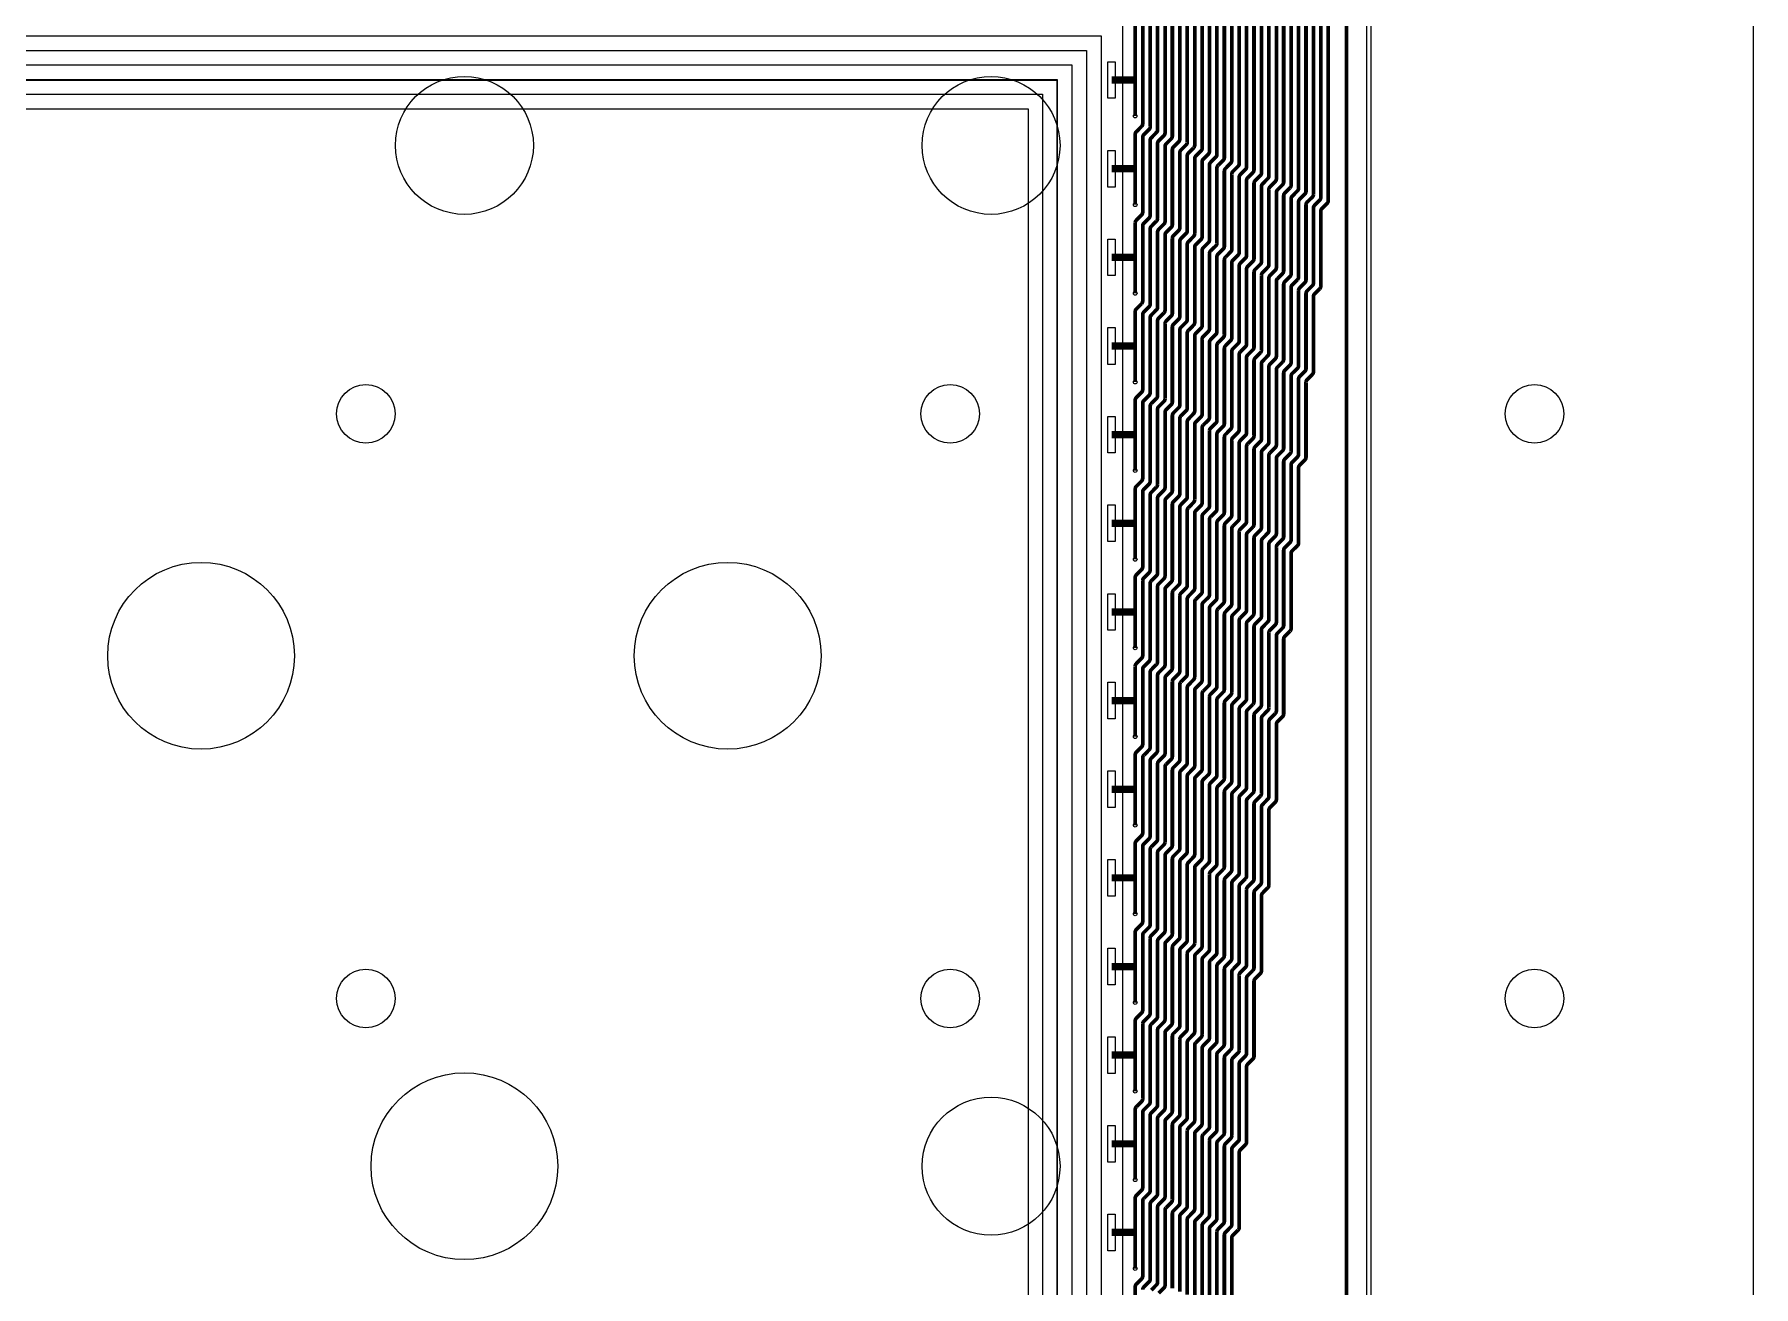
# Model space of a CAD drawing. Header units: millimetres. Extents: x 56 to 246, y -259 to -31.
# Drawn here: x 128.8 to 246.5, y -180.7 to -95 of the extents above; entities that cross this region are included whole.
import ezdxf

# ---------------------------------------------------------------- set-up
doc = ezdxf.new("R2010")
doc.units = ezdxf.units.MM
doc.header["$MEASUREMENT"] = 0
doc.layers.get('0').update_dxf_attribs({"linetype": 'CONTINUOUS'})
for name, color, linetype in [('17', 1, 'CONTINUOUS'), ('26', 7, 'CONTINUOUS'), ('9B Barrier', 82, 'CONTINUOUS'), ('ACCURACY_CORE', 114, 'CONTINUOUS'), ('ACCURACY_EDGE', 102, 'CONTINUOUS'), ('ACTIVE_AREA', 50, 'CONTINUOUS'), ('JITTER_CORE', 4, 'CONTINUOUS'), ('JITTER_EDGE', 7, 'CONTINUOUS'), ('LINEARITY_EDGE', 193, 'CONTINUOUS'), ('Robot Base', 6, 'CONTINUOUS'), ('SNR_CORE', 63, 'CONTINUOUS'), ('SNR_EDGE', 115, 'CONTINUOUS'), ('X_NODE_CC', 11, 'CONTINUOUS'), ('Y_NODE_CC', 150, 'CONTINUOUS')]:
    doc.layers.add(name, color=color, linetype=linetype)

# ---------------------------------------------------------------- blocks, each defined once
blk = doc.blocks.new('*U2')
blk.add_circle((0, 0), 2)
blk = doc.blocks.new('*U3')
at = {"color": 0, "linetype": 'ByBlock'}
for p in [(80, -40), (120, -40), (160, -40), (80, -80), (120, -80), (160, -80)]:
    blk.add_blockref('*U2', p, dxfattribs=at)

msp = doc.modelspace()

# ---------------------------------------------------------------- linework, layer by layer
at = {"layer": '17', "const_width": 0.254}
for points in [[(175.35, -30.97), (175.35, -50.44, 0.152296), (175.4, -50.58), (178.43, -54.97, -0.152296), (178.47, -55.11), (178.47, -63.77, 0.052274), (178.48, -63.83), (178.74, -65.04, -0.052274), (178.74, -65.1), (178.74, -69.95, 0.414214), (179, -70.21), (218.38, -70.21, -0.414214), (218.64, -70.46), (218.64, -256.19, -0.414214), (218.38, -256.45), (163.85, -256.45)], [(210.27, -182.31), (210.27, -177.17, -0.198912), (210.35, -176.99), (210.7, -176.63, 0.198912), (210.78, -176.45), (210.78, -171.32, -0.198912), (210.85, -171.14), (211.21, -170.78, 0.198912), (211.29, -170.6), (211.29, -165.46, -0.198912), (211.36, -165.28), (211.72, -164.92, 0.198912), (211.79, -164.74), (211.79, -159.61, -0.198912), (211.87, -159.43), (212.23, -159.07, 0.198912), (212.3, -158.89), (212.3, -153.75, -0.198912), (212.38, -153.57), (212.74, -153.21, 0.198912), (212.81, -153.03), (212.81, -147.9, -0.198912), (212.89, -147.72), (213.24, -147.36, 0.198912), (213.32, -147.18), (213.32, -142.04, -0.198912), (213.39, -141.86), (213.75, -141.5, 0.198912), (213.83, -141.32), (213.83, -136.19, -0.198912), (213.9, -136.01), (214.26, -135.65, 0.198912), (214.33, -135.47), (214.33, -130.33, -0.198912), (214.41, -130.15), (214.77, -129.79, 0.198912), (214.84, -129.62), (214.84, -124.48, -0.198912), (214.92, -124.3), (215.28, -123.94, 0.198912), (215.35, -123.76), (215.35, -118.62, -0.198912), (215.43, -118.44), (215.78, -118.09, 0.198912), (215.86, -117.91), (215.86, -112.77, -0.198912), (215.93, -112.59), (216.29, -112.23, 0.198912), (216.37, -112.05), (216.37, -106.91, -0.198912), (216.44, -106.74), (216.8, -106.38, 0.198912), (216.87, -106.2), (216.87, -75.29, 0.414214)], [(210.78, -182.52), (210.78, -177.38, -0.198912), (210.85, -177.2), (211.21, -176.84, 0.198912), (211.29, -176.66), (211.29, -171.53, -0.198912), (211.36, -171.35), (211.72, -170.99, 0.198912), (211.79, -170.81), (211.79, -165.67, -0.198912), (211.87, -165.49), (212.23, -165.13, 0.198912), (212.3, -164.95), (212.3, -159.82, -0.198912), (212.38, -159.64), (212.74, -159.28, 0.198912), (212.81, -159.1), (212.81, -153.96, -0.198912), (212.89, -153.78), (213.24, -153.42, 0.198912), (213.32, -153.24), (213.32, -148.11, -0.198912), (213.39, -147.93), (213.75, -147.57, 0.198912), (213.83, -147.39), (213.83, -142.25, -0.198912), (213.9, -142.07), (214.26, -141.71, 0.198912), (214.33, -141.54), (214.33, -136.4, -0.198912), (214.41, -136.22), (214.77, -135.86, 0.198912), (214.84, -135.68), (214.84, -130.54, -0.198912), (214.92, -130.36), (215.28, -130.01, 0.198912), (215.35, -129.83), (215.35, -124.69, -0.198912), (215.43, -124.51), (215.78, -124.15, 0.198912), (215.86, -123.97), (215.86, -118.83, -0.198912), (215.93, -118.66), (216.29, -118.3, 0.198912), (216.37, -118.12), (216.37, -112.98, -0.198912), (216.44, -112.8), (216.8, -112.44, 0.198912), (216.87, -112.26), (216.87, -107.13, -0.198912), (216.95, -106.95), (217.31, -106.59, 0.198912), (217.38, -106.41), (217.38, -74.78, 0.414214)], [(209.25, -181.89), (209.25, -176.75, -0.198912), (209.33, -176.57), (209.69, -176.21, 0.198912), (209.76, -176.03), (209.76, -170.9, -0.198912), (209.84, -170.72), (210.2, -170.36, 0.198912), (210.27, -170.18), (210.27, -165.04, -0.198912), (210.35, -164.86), (210.7, -164.5, 0.198912), (210.78, -164.32), (210.78, -159.19, -0.198912), (210.85, -159.01), (211.21, -158.65, 0.198912), (211.29, -158.47), (211.29, -153.33, -0.198912), (211.36, -153.15), (211.72, -152.79, 0.198912), (211.79, -152.61), (211.79, -147.48, -0.198912), (211.87, -147.3), (212.23, -146.94, 0.198912), (212.3, -146.76), (212.3, -141.62, -0.198912), (212.38, -141.44), (212.74, -141.08, 0.198912), (212.81, -140.9), (212.81, -135.77, -0.198912), (212.89, -135.59), (213.24, -135.23, 0.198912), (213.32, -135.05), (213.32, -129.91, -0.198912), (213.39, -129.73), (213.75, -129.37, 0.198912), (213.83, -129.19), (213.83, -124.06, -0.198912), (213.9, -123.88), (214.26, -123.52, 0.198912), (214.33, -123.34), (214.33, -118.2, -0.198912), (214.41, -118.02), (214.77, -117.66, 0.198912), (214.84, -117.49), (214.84, -112.35, -0.198912), (214.92, -112.17), (215.28, -111.81, 0.198912), (215.35, -111.63), (215.35, -106.49, -0.198912), (215.43, -106.31), (215.78, -105.96, 0.198912), (215.86, -105.78), (215.86, -76.3, 0.414214)], [(209.76, -182.1), (209.76, -176.96, -0.198912), (209.84, -176.78), (210.2, -176.42, 0.198912), (210.27, -176.24), (210.27, -171.11, -0.198912), (210.35, -170.93), (210.7, -170.57, 0.198912), (210.78, -170.39), (210.78, -165.25, -0.198912), (210.85, -165.07), (211.21, -164.71, 0.198912), (211.29, -164.53), (211.29, -159.4, -0.198912), (211.36, -159.22), (211.72, -158.86, 0.198912), (211.79, -158.68), (211.79, -153.54, -0.198912), (211.87, -153.36), (212.23, -153, 0.198912), (212.3, -152.82), (212.3, -147.69, -0.198912), (212.38, -147.51), (212.74, -147.15, 0.198912), (212.81, -146.97), (212.81, -141.83, -0.198912), (212.89, -141.65), (213.24, -141.29, 0.198912), (213.32, -141.11), (213.32, -135.98, -0.198912), (213.39, -135.8), (213.75, -135.44, 0.198912), (213.83, -135.26), (213.83, -130.12, -0.198912), (213.9, -129.94), (214.26, -129.58, 0.198912), (214.33, -129.4), (214.33, -124.27, -0.198912), (214.41, -124.09), (214.77, -123.73, 0.198912), (214.84, -123.55), (214.84, -118.41, -0.198912), (214.92, -118.23), (215.28, -117.88, 0.198912), (215.35, -117.7), (215.35, -112.56, -0.198912), (215.43, -112.38), (215.78, -112.02, 0.198912), (215.86, -111.84), (215.86, -106.7, -0.198912), (215.93, -106.52), (216.29, -106.17, 0.198912), (216.37, -105.99), (216.37, -75.8, 0.414214)], [(208.24, -181.47), (208.24, -176.33, -0.198912), (208.31, -176.15), (208.67, -175.79, 0.198912), (208.75, -175.61), (208.75, -170.48, -0.198912), (208.82, -170.3), (209.18, -169.94, 0.198912), (209.25, -169.76), (209.25, -164.62, -0.198912), (209.33, -164.44), (209.69, -164.08, 0.198912), (209.76, -163.9), (209.76, -158.77, -0.198912), (209.84, -158.59), (210.2, -158.23, 0.198912), (210.27, -158.05), (210.27, -152.91, -0.198912), (210.35, -152.73), (210.7, -152.37, 0.198912), (210.78, -152.19), (210.78, -147.06, -0.198912), (210.85, -146.88), (211.21, -146.52, 0.198912), (211.29, -146.34), (211.29, -141.2, -0.198912), (211.36, -141.02), (211.72, -140.66, 0.198912), (211.79, -140.48), (211.79, -135.35, -0.198912), (211.87, -135.17), (212.23, -134.81, 0.198912), (212.3, -134.63), (212.3, -129.49, -0.198912), (212.38, -129.31), (212.74, -128.95, 0.198912), (212.81, -128.77), (212.81, -123.64, -0.198912), (212.89, -123.46), (213.24, -123.1, 0.198912), (213.32, -122.92), (213.32, -117.78, -0.198912), (213.39, -117.6), (213.75, -117.24, 0.198912), (213.83, -117.06), (213.83, -111.93, -0.198912), (213.9, -111.75), (214.26, -111.39, 0.198912), (214.33, -111.21), (214.33, -106.07, -0.198912), (214.41, -105.89), (214.77, -105.53, 0.198912), (214.84, -105.35), (214.84, -77.32, 0.414214)], [(208.75, -181.68), (208.75, -176.54, -0.198912), (208.82, -176.36), (209.18, -176, 0.198912), (209.25, -175.82), (209.25, -170.69, -0.198912), (209.33, -170.51), (209.69, -170.15, 0.198912), (209.76, -169.97), (209.76, -164.83, -0.198912), (209.84, -164.65), (210.2, -164.29, 0.198912), (210.27, -164.11), (210.27, -158.98, -0.198912), (210.35, -158.8), (210.7, -158.44, 0.198912), (210.78, -158.26), (210.78, -153.12, -0.198912), (210.85, -152.94), (211.21, -152.58, 0.198912), (211.29, -152.4), (211.29, -147.27, -0.198912), (211.36, -147.09), (211.72, -146.73, 0.198912), (211.79, -146.55), (211.79, -141.41, -0.198912), (211.87, -141.23), (212.23, -140.87, 0.198912), (212.3, -140.69), (212.3, -135.56, -0.198912), (212.38, -135.38), (212.74, -135.02, 0.198912), (212.81, -134.84), (212.81, -129.7, -0.198912), (212.89, -129.52), (213.24, -129.16, 0.198912), (213.32, -128.98), (213.32, -123.85, -0.198912), (213.39, -123.67), (213.75, -123.31, 0.198912), (213.83, -123.13), (213.83, -117.99, -0.198912), (213.9, -117.81), (214.26, -117.45, 0.198912), (214.33, -117.27), (214.33, -112.14, -0.198912), (214.41, -111.96), (214.77, -111.6, 0.198912), (214.84, -111.42), (214.84, -106.28, -0.198912), (214.92, -106.1), (215.28, -105.74, 0.198912), (215.35, -105.57), (215.35, -76.81, 0.414214)], [(206.71, -180.83), (206.71, -175.7, -0.198912), (206.79, -175.52), (207.15, -175.16, 0.198912), (207.22, -174.98), (207.22, -169.84, -0.198912), (207.3, -169.66), (207.66, -169.31, 0.198912), (207.73, -169.13), (207.73, -163.99, -0.198912), (207.81, -163.81), (208.16, -163.45, 0.198912), (208.24, -163.27), (208.24, -158.13, -0.198912), (208.31, -157.95), (208.67, -157.6, 0.198912), (208.75, -157.42), (208.75, -152.28, -0.198912), (208.82, -152.1), (209.18, -151.74, 0.198912), (209.25, -151.56), (209.25, -146.42, -0.198912), (209.33, -146.25), (209.69, -145.89, 0.198912), (209.76, -145.71), (209.76, -140.57, -0.198912), (209.84, -140.39), (210.2, -140.03, 0.198912), (210.27, -139.85), (210.27, -134.72, -0.198912), (210.35, -134.54), (210.7, -134.18, 0.198912), (210.78, -134), (210.78, -128.86, -0.198912), (210.85, -128.68), (211.21, -128.32, 0.198912), (211.29, -128.14), (211.29, -123.01, -0.198912), (211.36, -122.83), (211.72, -122.47, 0.198912), (211.79, -122.29), (211.79, -117.15, -0.198912), (211.87, -116.97), (212.23, -116.61, 0.198912), (212.3, -116.43), (212.3, -111.3, -0.198912), (212.38, -111.12), (212.74, -110.76, 0.198912), (212.81, -110.58), (212.81, -105.44, -0.198912), (212.89, -105.26), (213.24, -104.9, 0.198912), (213.32, -104.72), (213.32, -78.84, 0.414214)], [(207.22, -181.05), (207.22, -175.91, -0.198912), (207.3, -175.73), (207.66, -175.37, 0.198912), (207.73, -175.19), (207.73, -170.05, -0.198912), (207.81, -169.87), (208.16, -169.52, 0.198912), (208.24, -169.34), (208.24, -164.2, -0.198912), (208.31, -164.02), (208.67, -163.66, 0.198912), (208.75, -163.48), (208.75, -158.34, -0.198912), (208.82, -158.17), (209.18, -157.81, 0.198912), (209.25, -157.63), (209.25, -152.49, -0.198912), (209.33, -152.31), (209.69, -151.95, 0.198912), (209.76, -151.77), (209.76, -146.64, -0.198912), (209.84, -146.46), (210.2, -146.1, 0.198912), (210.27, -145.92), (210.27, -140.78, -0.198912), (210.35, -140.6), (210.7, -140.24, 0.198912), (210.78, -140.06), (210.78, -134.93, -0.198912), (210.85, -134.75), (211.21, -134.39, 0.198912), (211.29, -134.21), (211.29, -129.07, -0.198912), (211.36, -128.89), (211.72, -128.53, 0.198912), (211.79, -128.35), (211.79, -123.22, -0.198912), (211.87, -123.04), (212.23, -122.68, 0.198912), (212.3, -122.5), (212.3, -117.36, -0.198912), (212.38, -117.18), (212.74, -116.82, 0.198912), (212.81, -116.64), (212.81, -111.51, -0.198912), (212.89, -111.33), (213.24, -110.97, 0.198912), (213.32, -110.79), (213.32, -105.65, -0.198912), (213.39, -105.47), (213.75, -105.11, 0.198912), (213.83, -104.93), (213.83, -78.34, 0.414214)], [(207.73, -181.26), (207.73, -176.12, -0.198912), (207.81, -175.94), (208.16, -175.58, 0.198912), (208.24, -175.4), (208.24, -170.26, -0.198912), (208.31, -170.09), (208.67, -169.73, 0.198912), (208.75, -169.55), (208.75, -164.41, -0.198912), (208.82, -164.23), (209.18, -163.87, 0.198912), (209.25, -163.69), (209.25, -158.56, -0.198912), (209.33, -158.38), (209.69, -158.02, 0.198912), (209.76, -157.84), (209.76, -152.7, -0.198912), (209.84, -152.52), (210.2, -152.16, 0.198912), (210.27, -151.98), (210.27, -146.85, -0.198912), (210.35, -146.67), (210.7, -146.31, 0.198912), (210.78, -146.13), (210.78, -140.99, -0.198912), (210.85, -140.81), (211.21, -140.45, 0.198912), (211.29, -140.27), (211.29, -135.14, -0.198912), (211.36, -134.96), (211.72, -134.6, 0.198912), (211.79, -134.42), (211.79, -129.28, -0.198912), (211.87, -129.1), (212.23, -128.74, 0.198912), (212.3, -128.56), (212.3, -123.43, -0.198912), (212.38, -123.25), (212.74, -122.89, 0.198912), (212.81, -122.71), (212.81, -117.57, -0.198912), (212.89, -117.39), (213.24, -117.03, 0.198912), (213.32, -116.85), (213.32, -111.72, -0.198912), (213.39, -111.54), (213.75, -111.18, 0.198912), (213.83, -111), (213.83, -105.86, -0.198912), (213.9, -105.68), (214.26, -105.32, 0.198912), (214.33, -105.14), (214.33, -77.83, 0.414214)], [(205.27, -180.95), (205.62, -180.59, 0.198912), (205.7, -180.41), (205.7, -175.28, -0.198912), (205.77, -175.1), (206.13, -174.74, 0.198912), (206.21, -174.56), (206.21, -169.42, -0.198912), (206.28, -169.24), (206.64, -168.88, 0.198912), (206.71, -168.7), (206.71, -163.57, -0.198912), (206.79, -163.39), (207.15, -163.03, 0.198912), (207.22, -162.85), (207.22, -157.71, -0.198912), (207.3, -157.53), (207.66, -157.17, 0.198912), (207.73, -157), (207.73, -151.86, -0.198912), (207.81, -151.68), (208.16, -151.32, 0.198912), (208.24, -151.14), (208.24, -146, -0.198912), (208.31, -145.82), (208.67, -145.47, 0.198912), (208.75, -145.29), (208.75, -140.15, -0.198912), (208.82, -139.97), (209.18, -139.61, 0.198912), (209.25, -139.43), (209.25, -134.29, -0.198912), (209.33, -134.12), (209.69, -133.76, 0.198912), (209.76, -133.58), (209.76, -128.44, -0.198912), (209.84, -128.26), (210.2, -127.9, 0.198912), (210.27, -127.72), (210.27, -122.59, -0.198912), (210.35, -122.41), (210.7, -122.05, 0.198912), (210.78, -121.87), (210.78, -116.73, -0.198912), (210.85, -116.55), (211.21, -116.19, 0.198912), (211.29, -116.01), (211.29, -110.88, -0.198912), (211.36, -110.7), (211.72, -110.34, 0.198912), (211.79, -110.16), (211.79, -105.02, -0.198912), (211.87, -104.84), (212.23, -104.48, 0.198912), (212.3, -104.3), (212.3, -79.86, 0.414214)], [(205.77, -181.16), (206.13, -180.8, 0.198912), (206.21, -180.62), (206.21, -175.49, -0.198912), (206.28, -175.31), (206.64, -174.95, 0.198912), (206.71, -174.77), (206.71, -169.63, -0.198912), (206.79, -169.45), (207.15, -169.09, 0.198912), (207.22, -168.92), (207.22, -163.78, -0.198912), (207.3, -163.6), (207.66, -163.24, 0.198912), (207.73, -163.06), (207.73, -157.92, -0.198912), (207.81, -157.74), (208.16, -157.39, 0.198912), (208.24, -157.21), (208.24, -152.07, -0.198912), (208.31, -151.89), (208.67, -151.53, 0.198912), (208.75, -151.35), (208.75, -146.21, -0.198912), (208.82, -146.03), (209.18, -145.68, 0.198912), (209.25, -145.5), (209.25, -140.36, -0.198912), (209.33, -140.18), (209.69, -139.82, 0.198912), (209.76, -139.64), (209.76, -134.51, -0.198912), (209.84, -134.33), (210.2, -133.97, 0.198912), (210.27, -133.79), (210.27, -128.65, -0.198912), (210.35, -128.47), (210.7, -128.11, 0.198912), (210.78, -127.93), (210.78, -122.8, -0.198912), (210.85, -122.62), (211.21, -122.26, 0.198912), (211.29, -122.08), (211.29, -116.94, -0.198912), (211.36, -116.76), (211.72, -116.4, 0.198912), (211.79, -116.22), (211.79, -111.09, -0.198912), (211.87, -110.91), (212.23, -110.55, 0.198912), (212.3, -110.37), (212.3, -105.23, -0.198912), (212.38, -105.05), (212.74, -104.69, 0.198912), (212.81, -104.51), (212.81, -79.35, 0.414214)], [(204.17, -185.53), (204.17, -180.71, -0.198912), (204.25, -180.53), (204.61, -180.17, 0.198912), (204.68, -179.99), (204.68, -174.86, -0.198912), (204.76, -174.68), (205.12, -174.32, 0.198912), (205.19, -174.14), (205.19, -169, -0.198912), (205.27, -168.82), (205.62, -168.46, 0.198912), (205.7, -168.28), (205.7, -163.15, -0.198912), (205.77, -162.97), (206.13, -162.61, 0.198912), (206.21, -162.43), (206.21, -157.29, -0.198912), (206.28, -157.11), (206.64, -156.75, 0.198912), (206.71, -156.57), (206.71, -151.44, -0.198912), (206.79, -151.26), (207.15, -150.9, 0.198912), (207.22, -150.72), (207.22, -145.58, -0.198912), (207.3, -145.4), (207.66, -145.04, 0.198912), (207.73, -144.86), (207.73, -139.73, -0.198912), (207.81, -139.55), (208.16, -139.19, 0.198912), (208.24, -139.01), (208.24, -133.87, -0.198912), (208.31, -133.69), (208.67, -133.34, 0.198912), (208.75, -133.16), (208.75, -128.02, -0.198912), (208.82, -127.84), (209.18, -127.48, 0.198912), (209.25, -127.3), (209.25, -122.16, -0.198912), (209.33, -121.98), (209.69, -121.63, 0.198912), (209.76, -121.45), (209.76, -116.31, -0.198912), (209.84, -116.13), (210.2, -115.77, 0.198912), (210.27, -115.59), (210.27, -110.46, -0.198912), (210.35, -110.28), (210.7, -109.92, 0.198912), (210.78, -109.74), (210.78, -104.6, -0.198912), (210.85, -104.42), (211.21, -104.06, 0.198912), (211.29, -103.88), (211.29, -80.88, 0.414214)], [(204.68, -180.92, -0.198912), (204.76, -180.74), (205.12, -180.38, 0.198912), (205.19, -180.2), (205.19, -175.07, -0.198912), (205.27, -174.89), (205.62, -174.53, 0.198912), (205.7, -174.35), (205.7, -169.21, -0.198912), (205.77, -169.03), (206.13, -168.67, 0.198912), (206.21, -168.49), (206.21, -163.36, -0.198912), (206.28, -163.18), (206.64, -162.82, 0.198912), (206.71, -162.64), (206.71, -157.5, -0.198912), (206.79, -157.32), (207.15, -156.96, 0.198912), (207.22, -156.78), (207.22, -151.65, -0.198912), (207.3, -151.47), (207.66, -151.11, 0.198912), (207.73, -150.93), (207.73, -145.79, -0.198912), (207.81, -145.61), (208.16, -145.25, 0.198912), (208.24, -145.08), (208.24, -139.94, -0.198912), (208.31, -139.76), (208.67, -139.4, 0.198912), (208.75, -139.22), (208.75, -134.08, -0.198912), (208.82, -133.9), (209.18, -133.55, 0.198912), (209.25, -133.37), (209.25, -128.23, -0.198912), (209.33, -128.05), (209.69, -127.69, 0.198912), (209.76, -127.51), (209.76, -122.37, -0.198912), (209.84, -122.2), (210.2, -121.84, 0.198912), (210.27, -121.66), (210.27, -116.52, -0.198912), (210.35, -116.34), (210.7, -115.98, 0.198912), (210.78, -115.8), (210.78, -110.67, -0.198912), (210.85, -110.49), (211.21, -110.13, 0.198912), (211.29, -109.95), (211.29, -104.81, -0.198912), (211.36, -104.63), (211.72, -104.27, 0.198912), (211.79, -104.09), (211.79, -80.37, 0.414214)], [(204.17, -179.47), (204.17, -174.65, -0.198912), (204.25, -174.47), (204.61, -174.11, 0.198912), (204.68, -173.93), (204.68, -168.79, -0.198912), (204.76, -168.61), (205.12, -168.25, 0.198912), (205.19, -168.07), (205.19, -162.94, -0.198912), (205.27, -162.76), (205.62, -162.4, 0.198912), (205.7, -162.22), (205.7, -157.08, -0.198912), (205.77, -156.9), (206.13, -156.54, 0.198912), (206.21, -156.36), (206.21, -151.23, -0.198912), (206.28, -151.05), (206.64, -150.69, 0.198912), (206.71, -150.51), (206.71, -145.37, -0.198912), (206.79, -145.19), (207.15, -144.83, 0.198912), (207.22, -144.65), (207.22, -139.52, -0.198912), (207.3, -139.34), (207.66, -138.98, 0.198912), (207.73, -138.8), (207.73, -133.66, -0.198912), (207.81, -133.48), (208.16, -133.12, 0.198912), (208.24, -132.95), (208.24, -127.81, -0.198912), (208.31, -127.63), (208.67, -127.27, 0.198912), (208.75, -127.09), (208.75, -121.95, -0.198912), (208.82, -121.77), (209.18, -121.42, 0.198912), (209.25, -121.24), (209.25, -116.1, -0.198912), (209.33, -115.92), (209.69, -115.56, 0.198912), (209.76, -115.38), (209.76, -110.24, -0.198912), (209.84, -110.07), (210.2, -109.71, 0.198912), (210.27, -109.53), (210.27, -104.39, -0.198912), (210.35, -104.21), (210.7, -103.85, 0.198912), (210.78, -103.67), (210.78, -81.38, 0.414214)], [(204.17, -173.4), (204.17, -168.58, -0.198912), (204.25, -168.4), (204.61, -168.04, 0.198912), (204.68, -167.86), (204.68, -162.73, -0.198912), (204.76, -162.55), (205.12, -162.19, 0.198912), (205.19, -162.01), (205.19, -156.87, -0.198912), (205.27, -156.69), (205.62, -156.33, 0.198912), (205.7, -156.15), (205.7, -151.02, -0.198912), (205.77, -150.84), (206.13, -150.48, 0.198912), (206.21, -150.3), (206.21, -145.16, -0.198912), (206.28, -144.98), (206.64, -144.62, 0.198912), (206.71, -144.44), (206.71, -139.31, -0.198912), (206.79, -139.13), (207.15, -138.77, 0.198912), (207.22, -138.59), (207.22, -133.45, -0.198912), (207.3, -133.27), (207.66, -132.91, 0.198912), (207.73, -132.73), (207.73, -127.6, -0.198912), (207.81, -127.42), (208.16, -127.06, 0.198912), (208.24, -126.88), (208.24, -121.74, -0.198912), (208.31, -121.56), (208.67, -121.2, 0.198912), (208.75, -121.03), (208.75, -115.89, -0.198912), (208.82, -115.71), (209.18, -115.35, 0.198912), (209.25, -115.17), (209.25, -110.03, -0.198912), (209.33, -109.85), (209.69, -109.5, 0.198912), (209.76, -109.32), (209.76, -104.18, -0.198912), (209.84, -104), (210.2, -103.64, 0.198912), (210.27, -103.46), (210.27, -81.89, 0.414214)], [(204.17, -167.34), (204.17, -162.52, -0.198912), (204.25, -162.34), (204.61, -161.98, 0.198912), (204.68, -161.8), (204.68, -156.66, -0.198912), (204.76, -156.48), (205.12, -156.12, 0.198912), (205.19, -155.94), (205.19, -150.81, -0.198912), (205.27, -150.63), (205.62, -150.27, 0.198912), (205.7, -150.09), (205.7, -144.95, -0.198912), (205.77, -144.77), (206.13, -144.41, 0.198912), (206.21, -144.23), (206.21, -139.1, -0.198912), (206.28, -138.92), (206.64, -138.56, 0.198912), (206.71, -138.38), (206.71, -133.24, -0.198912), (206.79, -133.06), (207.15, -132.7, 0.198912), (207.22, -132.52), (207.22, -127.39, -0.198912), (207.3, -127.21), (207.66, -126.85, 0.198912), (207.73, -126.67), (207.73, -121.53, -0.198912), (207.81, -121.35), (208.16, -120.99, 0.198912), (208.24, -120.81), (208.24, -115.68, -0.198912), (208.31, -115.5), (208.67, -115.14, 0.198912), (208.75, -114.96), (208.75, -109.82, -0.198912), (208.82, -109.64), (209.18, -109.28, 0.198912), (209.25, -109.11), (209.25, -103.97, -0.198912), (209.33, -103.79), (209.69, -103.43, 0.198912), (209.76, -103.25), (209.76, -82.4, 0.414214)], [(204.17, -161.27), (204.17, -156.45, -0.198912), (204.25, -156.27), (204.61, -155.91, 0.198912), (204.68, -155.73), (204.68, -150.6, -0.198912), (204.76, -150.42), (205.12, -150.06, 0.198912), (205.19, -149.88), (205.19, -144.74, -0.198912), (205.27, -144.56), (205.62, -144.2, 0.198912), (205.7, -144.02), (205.7, -138.89, -0.198912), (205.77, -138.71), (206.13, -138.35, 0.198912), (206.21, -138.17), (206.21, -133.03, -0.198912), (206.28, -132.85), (206.64, -132.49, 0.198912), (206.71, -132.31), (206.71, -127.18, -0.198912), (206.79, -127), (207.15, -126.64, 0.198912), (207.22, -126.46), (207.22, -121.32, -0.198912), (207.3, -121.14), (207.66, -120.78, 0.198912), (207.73, -120.6), (207.73, -115.47, -0.198912), (207.81, -115.29), (208.16, -114.93, 0.198912), (208.24, -114.75), (208.24, -109.61, -0.198912), (208.31, -109.43), (208.67, -109.07, 0.198912), (208.75, -108.89), (208.75, -103.76, -0.198912), (208.82, -103.58), (209.18, -103.22, 0.198912), (209.25, -103.04), (209.25, -82.91, 0.414214)], [(204.17, -155.21), (204.17, -150.39, -0.198912), (204.25, -150.21), (204.61, -149.85, 0.198912), (204.68, -149.67), (204.68, -144.53, -0.198912), (204.76, -144.35), (205.12, -143.99, 0.198912), (205.19, -143.81), (205.19, -138.68, -0.198912), (205.27, -138.5), (205.62, -138.14, 0.198912), (205.7, -137.96), (205.7, -132.82, -0.198912), (205.77, -132.64), (206.13, -132.28, 0.198912), (206.21, -132.1), (206.21, -126.97, -0.198912), (206.28, -126.79), (206.64, -126.43, 0.198912), (206.71, -126.25), (206.71, -121.11, -0.198912), (206.79, -120.93), (207.15, -120.57, 0.198912), (207.22, -120.39), (207.22, -115.26, -0.198912), (207.3, -115.08), (207.66, -114.72, 0.198912), (207.73, -114.54), (207.73, -109.4, -0.198912), (207.81, -109.22), (208.16, -108.86, 0.198912), (208.24, -108.68), (208.24, -103.55, -0.198912), (208.31, -103.37), (208.67, -103.01, 0.198912), (208.75, -102.83), (208.75, -83.42, 0.414214)], [(204.17, -149.14), (204.17, -144.32, -0.198912), (204.25, -144.14), (204.61, -143.78, 0.198912), (204.68, -143.6), (204.68, -138.47, -0.198912), (204.76, -138.29), (205.12, -137.93, 0.198912), (205.19, -137.75), (205.19, -132.61, -0.198912), (205.27, -132.43), (205.62, -132.07, 0.198912), (205.7, -131.89), (205.7, -126.76, -0.198912), (205.77, -126.58), (206.13, -126.22, 0.198912), (206.21, -126.04), (206.21, -120.9, -0.198912), (206.28, -120.72), (206.64, -120.36, 0.198912), (206.71, -120.18), (206.71, -115.05, -0.198912), (206.79, -114.87), (207.15, -114.51, 0.198912), (207.22, -114.33), (207.22, -109.19, -0.198912), (207.3, -109.01), (207.66, -108.65, 0.198912), (207.73, -108.47), (207.73, -103.34, -0.198912), (207.81, -103.16), (208.16, -102.8, 0.198912), (208.24, -102.62), (208.24, -83.92, 0.414214)], [(207.73, -84.43), (207.73, -102.41, -0.198912), (207.66, -102.59), (207.3, -102.95, 0.198912), (207.22, -103.13), (207.22, -108.26, -0.198912), (207.15, -108.44), (206.79, -108.8, 0.198912), (206.71, -108.98), (206.71, -114.12, -0.198912), (206.64, -114.3), (206.28, -114.66, 0.198912), (206.21, -114.84), (206.21, -119.97, -0.198912), (206.13, -120.15), (205.77, -120.51, 0.198912), (205.7, -120.69), (205.7, -125.83, -0.198912), (205.62, -126.01), (205.27, -126.37, 0.198912), (205.19, -126.55), (205.19, -131.68, -0.198912), (205.12, -131.86), (204.76, -132.22, 0.198912), (204.68, -132.4), (204.68, -137.54, -0.198912), (204.61, -137.72), (204.25, -138.08, 0.198912), (204.17, -138.26), (204.17, -143.08)], [(204.17, -137.01), (204.17, -132.19, -0.198912), (204.25, -132.01), (204.61, -131.65, 0.198912), (204.68, -131.47), (204.68, -126.34, -0.198912), (204.76, -126.16), (205.12, -125.8, 0.198912), (205.19, -125.62), (205.19, -120.48, -0.198912), (205.27, -120.3), (205.62, -119.94, 0.198912), (205.7, -119.76), (205.7, -114.63, -0.198912), (205.77, -114.45), (206.13, -114.09, 0.198912), (206.21, -113.91), (206.21, -108.77, -0.198912), (206.28, -108.59), (206.64, -108.23, 0.198912), (206.71, -108.05), (206.71, -102.92, -0.198912), (206.79, -102.74), (207.15, -102.38, 0.198912), (207.22, -102.2), (207.22, -84.94, 0.414214)], [(206.71, -85.45), (206.71, -101.99, -0.198912), (206.64, -102.17), (206.28, -102.53, 0.198912), (206.21, -102.71), (206.21, -107.84, -0.198912), (206.13, -108.02), (205.77, -108.38, 0.198912), (205.7, -108.56), (205.7, -113.7, -0.198912), (205.62, -113.88), (205.27, -114.24, 0.198912), (205.19, -114.42), (205.19, -119.55, -0.198912), (205.12, -119.73), (204.76, -120.09, 0.198912), (204.68, -120.27), (204.68, -125.41, -0.198912), (204.61, -125.59), (204.25, -125.95, 0.198912), (204.17, -126.13), (204.17, -130.95)], [(204.17, -124.88), (204.17, -120.06, -0.198912), (204.25, -119.88), (204.61, -119.52, 0.198912), (204.68, -119.34), (204.68, -114.21, -0.198912), (204.76, -114.03), (205.12, -113.67, 0.198912), (205.19, -113.49), (205.19, -108.35, -0.198912), (205.27, -108.17), (205.62, -107.81, 0.198912), (205.7, -107.63), (205.7, -102.5, -0.198912), (205.77, -102.32), (206.13, -101.96, 0.198912), (206.21, -101.78), (206.21, -85.96, 0.414214)], [(205.7, -86.46), (205.7, -101.57, -0.198912), (205.62, -101.75), (205.27, -102.11, 0.198912), (205.19, -102.29), (205.19, -107.42, -0.198912), (205.12, -107.6), (204.76, -107.96, 0.198912), (204.68, -108.14), (204.68, -113.28, -0.198912), (204.61, -113.46), (204.25, -113.82, 0.198912), (204.17, -114), (204.17, -118.82)], [(204.17, -112.75), (204.17, -107.93, -0.198912), (204.25, -107.75), (204.61, -107.39, 0.198912), (204.68, -107.21), (204.68, -102.08, -0.198912), (204.76, -101.9), (205.12, -101.54, 0.198912), (205.19, -101.36), (205.19, -86.97, 0.414214)], [(204.68, -87.48), (204.68, -101.15, -0.198912), (204.61, -101.33), (204.25, -101.69, 0.198912), (204.17, -101.86), (204.17, -106.69)], [(204.17, -100.62), (204.17, -87.99, 0.414214)]]:
    msp.add_lwpolyline(points, format="xyb", dxfattribs=at)
at = {"layer": '17'}
for points in [[(202.8, -96.91), (202.8, -99.41), (202.3, -99.41), (202.3, -96.91)], [(202.8, -102.97), (202.8, -105.48), (202.3, -105.48), (202.3, -102.97)], [(202.8, -109.04), (202.8, -111.54), (202.3, -111.54), (202.3, -109.04)], [(202.8, -115.1), (202.8, -117.61), (202.3, -117.61), (202.3, -115.1)], [(202.8, -121.17), (202.8, -123.67), (202.3, -123.67), (202.3, -121.17)], [(202.8, -127.23), (202.8, -129.74), (202.3, -129.74), (202.3, -127.23)], [(202.8, -133.3), (202.8, -135.8), (202.3, -135.8), (202.3, -133.3)], [(202.8, -139.36), (202.8, -141.87), (202.3, -141.87), (202.3, -139.36)], [(202.8, -145.43), (202.8, -147.93), (202.3, -147.93), (202.3, -145.43)], [(202.8, -151.49), (202.8, -154), (202.3, -154), (202.3, -151.49)], [(202.8, -157.56), (202.8, -160.06), (202.3, -160.06), (202.3, -157.56)], [(202.8, -163.62), (202.8, -166.13), (202.3, -166.13), (202.3, -163.62)], [(202.8, -169.69), (202.8, -172.19), (202.3, -172.19), (202.3, -169.69)], [(202.8, -175.75), (202.8, -178.26), (202.3, -178.26), (202.3, -175.75)]]:
    msp.add_lwpolyline(points, close=True, dxfattribs=at)
at = {"layer": '17', "const_width": 0.5}
for points in [[(202.55, -98.16), (204.17, -98.16)], [(202.55, -104.22), (204.17, -104.22)], [(202.55, -110.29), (204.17, -110.29)], [(202.55, -116.35), (204.17, -116.35)], [(202.55, -122.42), (204.17, -122.42)], [(202.55, -128.48), (204.17, -128.48)], [(202.55, -134.55), (204.17, -134.55)], [(202.55, -140.61), (204.17, -140.61)], [(202.55, -146.68), (204.17, -146.68)], [(202.55, -152.74), (204.17, -152.74)], [(202.55, -158.81), (204.17, -158.81)], [(202.55, -164.87), (204.17, -164.87)], [(202.55, -170.94), (204.17, -170.94)], [(202.55, -177), (204.17, -177)]]:
    msp.add_lwpolyline(points, dxfattribs=at)
at = {"layer": '17'}
for centre in [(204.17, -100.62), (204.17, -106.69), (204.17, -112.75), (204.17, -118.82), (204.17, -124.88), (204.17, -130.95), (204.17, -137.01), (204.17, -143.08), (204.17, -149.14), (204.17, -155.21), (204.17, -161.27), (204.17, -167.34), (204.17, -173.4), (204.17, -179.47)]:
    msp.add_circle(centre, 0.127, dxfattribs=at)
at = {"layer": '26'}
msp.add_lwpolyline([(145.61, -68.19, -0.415478), (145.25, -68.81), (106.67, -68.81), (106.67, -257.84), (220.03, -257.84), (220.03, -68.81), (180.96, -68.81, -0.415478), (180.59, -68.19)], format="xyb", dxfattribs=at)
at = {"layer": '9B Barrier'}
msp.add_lwpolyline([(220.29, -68.56), (220.29, -258.1)], dxfattribs=at)
at = {"layer": '9B Barrier', "color": 101}
msp.add_lwpolyline([(203.3, -93.63), (203.3, -254.32), (110.2, -254.32), (110.2, -93.63)], close=True, dxfattribs=at)
at = {"layer": '9B Barrier', "color": 83}
msp.add_lwpolyline([(203.3, -93.63), (203.3, -254.32), (110.2, -254.32), (110.2, -93.63)], close=True, dxfattribs=at)
at = {"layer": 'ACCURACY_CORE'}
for centre in [(140.22, -137.55), (176.27, -137.55), (158.25, -172.47)]:
    msp.add_circle(centre, 6.39, dxfattribs=at)
at = {"layer": 'ACCURACY_EDGE'}
for centre in [(158.25, -102.63), (194.3, -102.63), (194.3, -172.47)]:
    msp.add_circle(centre, 4.72, dxfattribs=at)
at = {"layer": 'ACTIVE_AREA'}
msp.add_lwpolyline([(111.67, -95.13), (201.83, -95.13), (201.83, -252.82), (111.67, -252.82)], close=True, dxfattribs=at)
at = {"layer": 'JITTER_CORE'}
for centre in [(140.22, -137.55), (176.27, -137.55), (158.25, -172.47)]:
    msp.add_circle(centre, 6.39, dxfattribs=at)
at = {"layer": 'JITTER_EDGE'}
for centre in [(158.25, -102.63), (194.3, -102.63), (194.3, -172.47)]:
    msp.add_circle(centre, 4.72, dxfattribs=at)
at = {"layer": 'LINEARITY_EDGE'}
for p, q in [((111.67, -95.13), (201.83, -95.13)), ((201.83, -95.13), (201.83, -252.82)), ((112.67, -96.13), (200.83, -96.13)), ((200.83, -96.13), (200.83, -251.82)), ((113.67, -97.13), (199.83, -97.13)), ((199.83, -97.13), (199.83, -250.82)), ((114.67, -98.13), (198.83, -98.13)), ((198.83, -98.13), (198.83, -249.82)), ((115.67, -99.13), (197.83, -99.13)), ((197.83, -99.13), (197.83, -248.82)), ((116.67, -100.13), (196.83, -100.13)), ((196.83, -100.13), (196.83, -247.82))]:
    msp.add_line(p, q, dxfattribs=at)
at = {"layer": 'Robot Base', "color": 2}
msp.add_lwpolyline([(56.5, -216), (246.5, -216), (246.5, -66), (56.5, -66)], close=True, dxfattribs=at)
at = {"layer": 'SNR_CORE'}
for centre in [(140.22, -137.55), (176.27, -137.55), (158.25, -172.47)]:
    msp.add_circle(centre, 6.39, dxfattribs=at)
at = {"layer": 'SNR_EDGE'}
for centre in [(158.25, -102.63), (194.3, -102.63), (194.3, -172.47)]:
    msp.add_circle(centre, 4.72, dxfattribs=at)
at = {"layer": 'X_NODE_CC'}
msp.add_line((198.8, -98.16), (198.8, -249.79), dxfattribs=at)
at = {"layer": 'Y_NODE_CC'}
msp.add_line((114.7, -98.16), (198.8, -98.16), dxfattribs=at)

# ---------------------------------------------------------------- block references
at = {"layer": 'Robot Base', "color": 2}
msp.add_blockref('*U3', (71.5, -81), dxfattribs=at)

doc.saveas('drawing.dxf')
